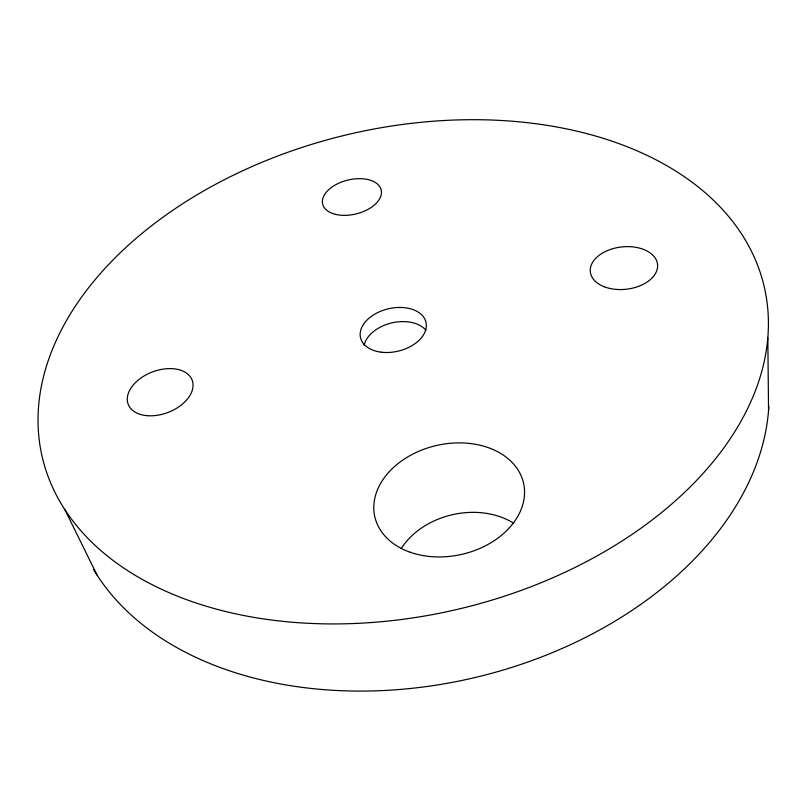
<?xml version="1.0" encoding="UTF-8"?>
<svg xmlns="http://www.w3.org/2000/svg" width="809" height="809" viewBox="0 0 809 809"><rect width="100%" height="100%" fill="white"/><g stroke="black" fill="none" stroke-linecap="round" stroke-linejoin="round"><path stroke-width="1.21" d="M64.902 509.731L97.04 575.017M767.822 337.687A370.906 243.651 -13.4 0 1 202.917 605.203A370.906 243.651 -13.4 0 1 238.898 172.539A370.906 243.651 -13.4 0 1 767.822 337.687L768.55 410.436M364.131 345.382A33.331 21.782 -13.4 0 1 391.283 323.024A33.331 21.782 -13.4 0 1 425.928 330.284M401.143 548.694A72.658 55.76 -12.7 0 1 513.766 523.312M768.813 406.573A354.969 245.228 -13.4 0 1 477.431 676.961A354.969 245.228 -13.4 0 1 93.611 569.496M146.904 415.664A34.18 21.701 -20.6 0 0 192.866 382.809A34.18 21.701 -20.6 0 0 140.726 378.147A34.18 21.701 -20.6 0 0 146.904 415.664M381.231 352.188A33.624 21.732 -13.4 0 0 425.959 322.204A33.624 21.732 -13.4 0 0 372.555 315.55A33.624 21.732 -13.4 0 0 381.231 352.188M604.222 286.75A33.826 21.277 -6.4 0 0 657.454 267.991A33.826 21.277 -6.4 0 0 610.097 249.556A33.826 21.277 -6.4 0 0 604.222 286.75M410.092 552.213A76.238 55.882 -12.7 0 0 524.535 493.45A76.238 55.882 -12.7 0 0 412.893 454.061A76.238 55.882 -12.7 0 0 410.092 552.213M335.371 214.324A30.105 17.424 -13.6 0 0 381.393 193.604A30.105 17.424 -13.6 0 0 339.011 183.077A30.105 17.424 -13.6 0 0 335.371 214.324"/></g></svg>
